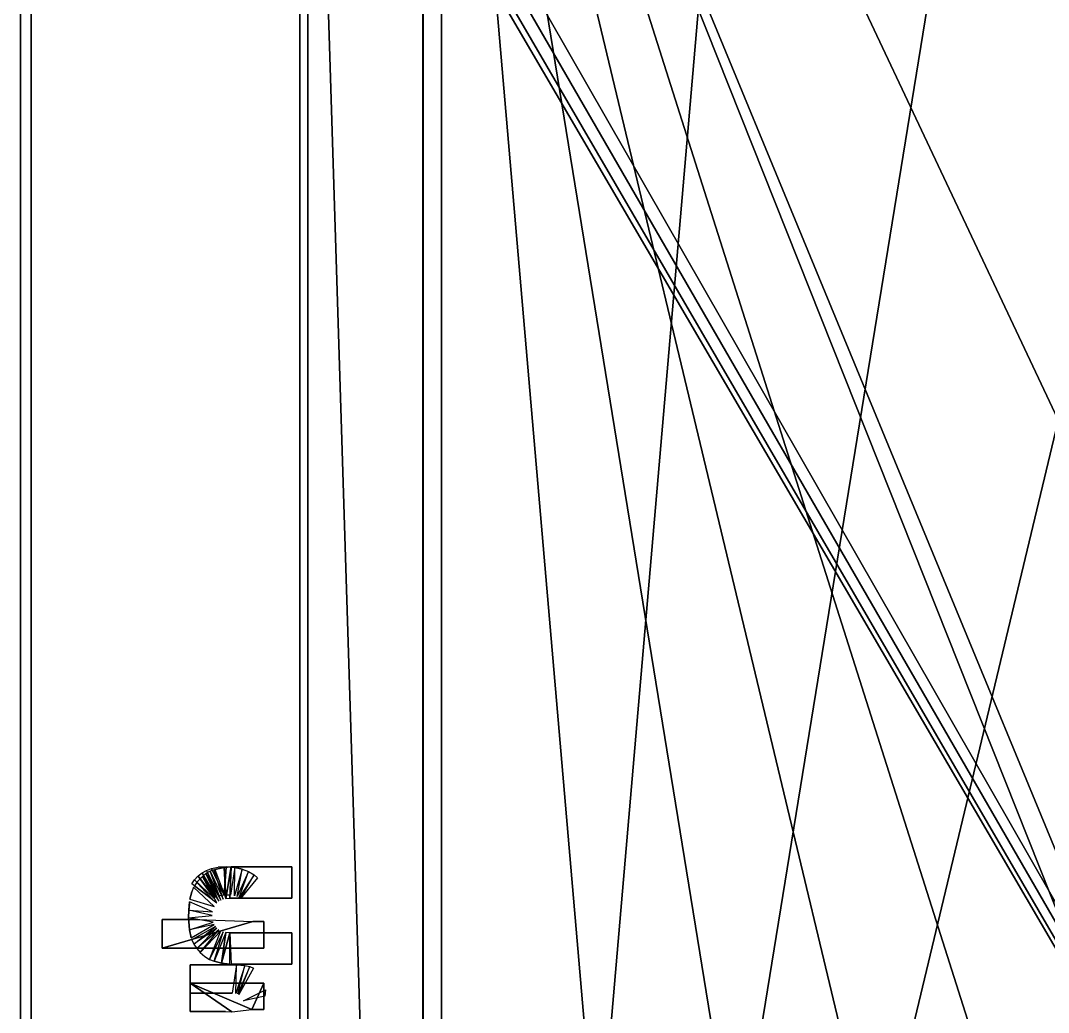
# Model space of a CAD drawing. Header units: inches. Extents: x -2 to 2474, y 1 to 287.
# Drawn here: x 166.186 to 166.619, y 181.6954 to 182.1134 of the extents above; entities that cross this region are included whole.
import ezdxf

# ---------------------------------------------------------------- set-up
doc = ezdxf.new("R2010")
doc.units = ezdxf.units.IN
doc.header["$MEASUREMENT"] = 0
doc.layers.add('DLX_LUM', color=7, linetype='Continuous', true_color=0xffd400)

msp = doc.modelspace()

# ---------------------------------------------------------------- linework, layer by layer
at = {"layer": 'DLX_LUM'}
for points in [[(166.35684, 182.50986, 0), (167.17164, 180.78209, 0)], [(167.17164, 180.78209, 0), (166.35684, 182.50986, 0)], [(166.35684, 182.50986, 0), (167.17164, 180.78209, 0)], [(167.17164, 180.78209, 0), (166.35684, 182.50986, 0)], [(166.30367, 180.74883, 0), (166.30367, 182.50213, 0)], [(166.30367, 182.50213, 0), (166.35569, 180.84189, 0)], [(166.35569, 180.84189, 0), (166.30367, 182.50213, 0)], [(166.30367, 182.50213, 0), (166.30367, 180.74883, 0)], [(166.30367, 180.74883, 0), (166.30367, 182.50213, 0)], [(166.30367, 182.50213, 0), (166.35569, 180.84189, 0)], [(166.35569, 180.84189, 0), (166.30367, 182.50213, 0)], [(166.30367, 182.50213, 0), (166.30367, 180.74883, 0)], [(166.30704, 182.49426, 0), (166.30703, 180.75669, 0)], [(166.30703, 180.75669, 0), (166.30704, 182.49426, 0)], [(166.30704, 182.49426, 0), (166.30703, 180.75669, 0)], [(166.30703, 180.75669, 0), (166.30704, 182.49426, 0)], [(166.18602, 182.48068, 0), (166.18602, 180.77027, 0)], [(166.18602, 180.77027, 0), (166.18602, 182.48068, 0)], [(166.18602, 180.77027, 0), (166.18602, 182.48068, 0)], [(166.18602, 182.48068, 0), (166.18602, 180.77027, 0)], [(166.18602, 182.48068, 0), (166.18602, 180.77027, 0)], [(166.18602, 180.77027, 0), (166.18602, 182.48068, 0)], [(166.18602, 180.77027, 0), (166.18602, 182.48068, 0)], [(166.18602, 182.48068, 0), (166.18602, 180.77027, 0)], [(166.19102, 182.47981, 0), (167.17164, 180.78209, 0)], [(167.17164, 180.78209, 0), (166.19102, 182.47981, 0)], [(166.19102, 182.47981, 0), (167.17164, 180.78209, 0)], [(167.17164, 180.78209, 0), (166.19102, 182.47981, 0)], [(167.17164, 180.78209, 0), (166.19764, 182.48305, 0)], [(166.19764, 182.48305, 0), (167.17164, 180.78209, 0)], [(167.17164, 180.78209, 0), (166.19764, 182.48305, 0)], [(166.19764, 182.48305, 0), (167.17164, 180.78209, 0)], [(167.17164, 180.78209, 0), (166.18686, 182.47371, 0)], [(166.18686, 182.47371, 0), (167.17164, 180.78209, 0)], [(167.17164, 180.78209, 0), (166.18686, 182.47371, 0)], [(166.18686, 182.47371, 0), (167.17164, 180.78209, 0)], [(166.19044, 180.77793, 0), (166.19044, 182.473, 0)], [(166.19044, 182.473, 0), (166.19044, 180.77793, 0)], [(166.19044, 182.473, 0), (166.19044, 180.77793, 0)], [(166.19044, 180.77793, 0), (166.19044, 182.473, 0)], [(166.19044, 180.77793, 0), (166.19044, 182.473, 0)], [(166.19044, 182.473, 0), (166.19044, 180.77793, 0)], [(166.19044, 182.473, 0), (166.19044, 180.77793, 0)], [(166.19044, 180.77793, 0), (166.19044, 182.473, 0)], [(166.18602, 180.78209, 0), (166.18602, 182.46884, 0)], [(166.18602, 182.46884, 0), (166.18602, 180.78209, 0)], [(166.18602, 180.78209, 0), (166.18602, 182.46884, 0)], [(166.18602, 182.46884, 0), (167.17164, 180.78209, 0)], [(167.17164, 180.78209, 0), (166.18602, 182.46884, 0)], [(166.18602, 182.46884, 0), (166.18602, 180.78209, 0)], [(166.18602, 180.78209, 0), (166.18602, 182.46884, 0)], [(166.18602, 182.46884, 0), (166.18602, 180.78209, 0)], [(166.18602, 180.78209, 0), (166.18602, 182.46884, 0)], [(166.18602, 182.46884, 0), (167.17164, 180.78209, 0)], [(167.17164, 180.78209, 0), (166.18602, 182.46884, 0)], [(166.18602, 182.46884, 0), (166.18602, 180.78209, 0)], [(166.36329, 180.85974, 0), (166.73831, 182.42584, 0)], [(166.73831, 182.42584, 0), (166.36329, 180.85974, 0)], [(166.73831, 182.42584, 0), (166.36329, 180.85974, 0)], [(166.36329, 180.85974, 0), (166.73831, 182.42584, 0)], [(166.73831, 182.42584, 0), (166.36329, 180.85974, 0)], [(166.36329, 180.85974, 0), (166.73831, 182.42584, 0)], [(166.36329, 180.85974, 0), (166.73831, 182.42584, 0)], [(166.73831, 182.42584, 0), (166.36329, 180.85974, 0)], [(166.36329, 180.85974, 0), (166.6178, 182.42579, 0)], [(166.6178, 182.42579, 0), (166.36329, 180.85974, 0)], [(166.6178, 182.42579, 0), (166.36329, 180.85974, 0)], [(166.36329, 180.85974, 0), (166.6178, 182.42579, 0)], [(166.6178, 182.42579, 0), (166.36329, 180.85974, 0)], [(166.36329, 180.85974, 0), (166.6178, 182.42579, 0)], [(166.36329, 180.85974, 0), (166.6178, 182.42579, 0)], [(166.6178, 182.42579, 0), (166.36329, 180.85974, 0)], [(166.36329, 180.85974, 0), (166.49746, 182.41945, 0)], [(166.49746, 182.41945, 0), (166.36329, 180.85974, 0)], [(166.49746, 182.41945, 0), (166.36329, 180.85974, 0)], [(166.36329, 180.85974, 0), (166.49746, 182.41945, 0)], [(166.36329, 180.85974, 0), (166.49746, 182.41945, 0)], [(166.49746, 182.41945, 0), (166.36329, 180.85974, 0)], [(166.49746, 182.41945, 0), (166.36329, 180.85974, 0)], [(166.36329, 180.85974, 0), (166.49746, 182.41945, 0)], [(166.35556, 182.4084, 0), (166.35554, 180.84301, 0)], [(166.35554, 180.84301, 0), (166.35556, 182.4084, 0)], [(166.35556, 182.4084, 0), (166.35554, 180.84301, 0)], [(166.35554, 180.84301, 0), (166.35556, 182.4084, 0)], [(166.35556, 182.4084, 0), (166.35554, 180.84301, 0)], [(166.35554, 180.84301, 0), (166.35556, 182.4084, 0)], [(166.35556, 182.4084, 0), (166.35554, 180.84301, 0)], [(166.35554, 180.84301, 0), (166.35556, 182.4084, 0)], [(166.35554, 182.40794, 0), (166.35569, 180.84189, 0)], [(166.35569, 180.84189, 0), (166.35554, 182.40794, 0)], [(166.35554, 182.40794, 0), (166.35569, 180.84189, 0)], [(166.35569, 180.84189, 0), (166.35554, 182.40794, 0)], [(166.35554, 182.40794, 0), (166.35569, 180.84189, 0)], [(166.35569, 180.84189, 0), (166.35554, 182.40794, 0)], [(166.35554, 182.40794, 0), (166.35569, 180.84189, 0)], [(166.35569, 180.84189, 0), (166.35554, 182.40794, 0)], [(166.3633, 182.39045, 0), (166.3633, 180.86221, 0)], [(166.3633, 180.86221, 0), (166.3633, 182.39045, 0)], [(166.3633, 180.86221, 0), (166.3633, 182.39045, 0)], [(166.3633, 182.39045, 0), (166.3633, 180.86221, 0)], [(166.3633, 182.39045, 0), (166.3633, 180.86221, 0)], [(166.3633, 180.86221, 0), (166.3633, 182.39045, 0)], [(166.3633, 182.39045, 0), (166.3633, 180.86221, 0)], [(166.3633, 180.86221, 0), (166.3633, 182.39045, 0)], [(166.3633, 182.39045, 0), (166.99525, 180.85974, 0)], [(166.99525, 180.85974, 0), (166.3633, 182.39045, 0)], [(166.99525, 180.85974, 0), (166.3633, 182.39045, 0)], [(166.3633, 182.39045, 0), (166.97851, 180.84301, 0)], [(166.97851, 180.84301, 0), (166.3633, 182.39045, 0)], [(166.3633, 182.39045, 0), (166.99525, 180.85974, 0)], [(166.97851, 180.84301, 0), (166.3633, 182.39045, 0)], [(166.3633, 182.39045, 0), (166.85865, 180.83056, 0)], [(166.3633, 182.39045, 0), (166.97851, 180.84301, 0)], [(166.85865, 180.83056, 0), (166.3633, 182.39045, 0)], [(166.85865, 180.83056, 0), (166.3633, 182.39045, 0)], [(166.3633, 182.39045, 0), (166.73831, 180.82435, 0)], [(166.73831, 180.82435, 0), (166.3633, 182.39045, 0)], [(166.3633, 182.39045, 0), (166.85865, 180.83056, 0)], [(166.73831, 180.82435, 0), (166.3633, 182.39045, 0)], [(166.3633, 182.39045, 0), (166.6178, 180.8244, 0)], [(166.3633, 182.39045, 0), (166.73831, 180.82435, 0)], [(166.6178, 180.8244, 0), (166.3633, 182.39045, 0)], [(166.6178, 180.8244, 0), (166.3633, 182.39045, 0)], [(166.3633, 182.39045, 0), (166.49746, 180.83073, 0)], [(166.49746, 180.83073, 0), (166.3633, 182.39045, 0)], [(166.3633, 182.39045, 0), (166.6178, 180.8244, 0)], [(166.49746, 180.83073, 0), (166.3633, 182.39045, 0)], [(166.3633, 182.39045, 0), (166.3633, 180.86221, 0)], [(166.3633, 180.86221, 0), (166.3633, 182.39045, 0)], [(166.3633, 182.39045, 0), (166.49746, 180.83073, 0)], [(166.3633, 180.86221, 0), (166.3633, 182.39045, 0)], [(166.3633, 182.39045, 0), (166.49746, 180.83073, 0)], [(166.3633, 182.39045, 0), (166.3633, 180.86221, 0)], [(166.49746, 180.83073, 0), (166.3633, 182.39045, 0)], [(166.99525, 180.85974, 0), (166.3633, 182.39045, 0)], [(166.3633, 182.39045, 0), (166.99525, 180.85974, 0)], [(166.3633, 182.39045, 0), (166.99525, 180.85974, 0)], [(166.97851, 180.84301, 0), (166.3633, 182.39045, 0)], [(166.99525, 180.85974, 0), (166.3633, 182.39045, 0)], [(166.3633, 182.39045, 0), (166.97851, 180.84301, 0)], [(166.3633, 182.39045, 0), (166.97851, 180.84301, 0)], [(166.85865, 180.83056, 0), (166.3633, 182.39045, 0)], [(166.97851, 180.84301, 0), (166.3633, 182.39045, 0)], [(166.3633, 182.39045, 0), (166.85865, 180.83056, 0)], [(166.3633, 182.39045, 0), (166.85865, 180.83056, 0)], [(166.73831, 180.82435, 0), (166.3633, 182.39045, 0)], [(166.85865, 180.83056, 0), (166.3633, 182.39045, 0)], [(166.3633, 182.39045, 0), (166.73831, 180.82435, 0)], [(166.3633, 182.39045, 0), (166.73831, 180.82435, 0)], [(166.6178, 180.8244, 0), (166.3633, 182.39045, 0)], [(166.73831, 180.82435, 0), (166.3633, 182.39045, 0)], [(166.3633, 182.39045, 0), (166.6178, 180.8244, 0)], [(166.3633, 182.39045, 0), (166.6178, 180.8244, 0)], [(166.49746, 180.83073, 0), (166.3633, 182.39045, 0)], [(166.6178, 180.8244, 0), (166.3633, 182.39045, 0)], [(166.3633, 182.39045, 0), (166.49746, 180.83073, 0)], [(166.36329, 180.85974, 0), (166.36329, 182.38798, 0)], [(166.36329, 182.38798, 0), (166.36329, 180.85974, 0)], [(166.36329, 182.38798, 0), (166.36329, 180.85974, 0)], [(166.36329, 180.85974, 0), (166.36329, 182.38798, 0)], [(166.36329, 180.85974, 0), (166.36329, 182.38798, 0)], [(166.36329, 182.38798, 0), (166.36329, 180.85974, 0)], [(166.36329, 180.85974, 0), (166.36329, 182.38798, 0)], [(166.36329, 182.38798, 0), (166.36329, 180.85974, 0)], [(166.36329, 180.85974, 0), (166.36329, 182.38798, 0)], [(166.36329, 182.38798, 0), (166.36329, 180.85974, 0)], [(166.36329, 182.38798, 0), (166.36329, 180.85974, 0)], [(166.36329, 180.85974, 0), (166.36329, 182.38798, 0)], [(166.26432, 181.75529, 0), (166.26652, 181.75605, 0)], [(166.26432, 181.75529, 0), (166.26652, 181.75605, 0)], [(166.26652, 181.75605, 0), (166.26931, 181.75659, 0)], [(166.26652, 181.75605, 0), (166.26931, 181.75659, 0)], [(166.26652, 181.75605, 0), (166.27173, 181.74487, 0)], [(166.27173, 181.74487, 0), (166.26652, 181.75605, 0)], [(166.26652, 181.75605, 0), (166.27173, 181.74487, 0)], [(166.27173, 181.74487, 0), (166.26652, 181.75605, 0)], [(166.27173, 181.75656, 0), (166.26792, 181.75569, 0)], [(166.26792, 181.75569, 0), (166.27173, 181.75656, 0)], [(166.27173, 181.75656, 0), (166.26792, 181.75569, 0)], [(166.27173, 181.75656, 0), (166.26792, 181.75569, 0)], [(166.26792, 181.75569, 0), (166.27173, 181.75656, 0)], [(166.27173, 181.75656, 0), (166.26792, 181.75569, 0)], [(166.26931, 181.75659, 0), (166.27268, 181.7568, 0)], [(166.26931, 181.75659, 0), (166.27268, 181.7568, 0)], [(166.27268, 181.7568, 0), (166.26931, 181.75659, 0)], [(166.26931, 181.75659, 0), (166.27268, 181.7568, 0)], [(166.26931, 181.75659, 0), (166.27268, 181.7568, 0)], [(166.27268, 181.7568, 0), (166.26931, 181.75659, 0)], [(166.26931, 181.75659, 0), (166.26931, 181.75659, 0)], [(166.26931, 181.75659, 0), (166.26931, 181.75659, 0)], [(166.27478, 181.75681, 0), (166.27173, 181.75656, 0)], [(166.27173, 181.75656, 0), (166.27478, 181.75681, 0)], [(166.27478, 181.75681, 0), (166.27173, 181.75656, 0)], [(166.27478, 181.75681, 0), (166.27173, 181.75656, 0)], [(166.27478, 181.75681, 0), (166.27173, 181.75656, 0)], [(166.27173, 181.75656, 0), (166.27478, 181.75681, 0)], [(166.27268, 181.7568, 0), (166.27173, 181.74487, 0)], [(166.27173, 181.74487, 0), (166.27268, 181.7568, 0)], [(166.27268, 181.7568, 0), (166.27173, 181.74487, 0)], [(166.27173, 181.74487, 0), (166.27268, 181.7568, 0)], [(166.27173, 181.75656, 0), (166.27173, 181.75656, 0)], [(166.27173, 181.75656, 0), (166.27173, 181.75656, 0)], [(166.27173, 181.75656, 0), (166.27247, 181.74349, 0)], [(166.27173, 181.75656, 0), (166.27173, 181.75656, 0)], [(166.27173, 181.75656, 0), (166.27173, 181.75656, 0)], [(166.27247, 181.74349, 0), (166.27173, 181.75656, 0)], [(166.27247, 181.74349, 0), (166.27478, 181.75681, 0)], [(166.27478, 181.75681, 0), (166.27247, 181.74349, 0)], [(166.27268, 181.7568, 0), (166.27632, 181.75655, 0)], [(166.27268, 181.7568, 0), (166.27268, 181.7568, 0)], [(166.27268, 181.7568, 0), (166.27268, 181.7568, 0)], [(166.27268, 181.7568, 0), (166.27632, 181.75655, 0)], [(166.27632, 181.75655, 0), (166.27268, 181.7568, 0)], [(166.27268, 181.7568, 0), (166.27632, 181.75655, 0)], [(166.27268, 181.7568, 0), (166.27268, 181.7568, 0)], [(166.27268, 181.7568, 0), (166.27268, 181.7568, 0)], [(166.27268, 181.7568, 0), (166.27632, 181.75655, 0)], [(166.27632, 181.75655, 0), (166.27268, 181.7568, 0)], [(166.27478, 181.75681, 0), (166.27421, 181.74361, 0)], [(166.27421, 181.74361, 0), (166.27478, 181.75681, 0)], [(166.27478, 181.75681, 0), (166.27421, 181.74361, 0)], [(166.27421, 181.74361, 0), (166.27478, 181.75681, 0)], [(166.27632, 181.75655, 0), (166.2745, 181.74487, 0)], [(166.27632, 181.75655, 0), (166.2745, 181.74487, 0)], [(166.2918, 181.75681, 0), (166.27478, 181.75681, 0)], [(166.27478, 181.75681, 0), (166.27478, 181.75681, 0)], [(166.27478, 181.75681, 0), (166.30025, 181.75681, 0)], [(166.2918, 181.75681, 0), (166.27478, 181.75681, 0)], [(166.27478, 181.75681, 0), (166.30025, 181.75681, 0)], [(166.27478, 181.75681, 0), (166.27478, 181.75681, 0)], [(166.30025, 181.75681, 0), (166.27478, 181.75681, 0)], [(166.27478, 181.75681, 0), (166.27478, 181.75681, 0)], [(166.27478, 181.75681, 0), (166.2918, 181.75681, 0)], [(166.2918, 181.75681, 0), (166.27478, 181.75681, 0)], [(166.27478, 181.75681, 0), (166.27478, 181.75681, 0)], [(166.30025, 181.75681, 0), (166.27478, 181.75681, 0)], [(166.27614, 181.74464, 0), (166.27632, 181.75655, 0)], [(166.27614, 181.74464, 0), (166.27632, 181.75655, 0)], [(166.27632, 181.75655, 0), (166.27942, 181.75586, 0)], [(166.27632, 181.75655, 0), (166.27632, 181.75655, 0)], [(166.27632, 181.75655, 0), (166.27632, 181.75655, 0)], [(166.27632, 181.75655, 0), (166.27942, 181.75586, 0)], [(166.27942, 181.75586, 0), (166.27632, 181.75655, 0)], [(166.27632, 181.75655, 0), (166.27942, 181.75586, 0)], [(166.27632, 181.75655, 0), (166.27632, 181.75655, 0)], [(166.27632, 181.75655, 0), (166.27632, 181.75655, 0)], [(166.27632, 181.75655, 0), (166.27942, 181.75586, 0)], [(166.27942, 181.75586, 0), (166.27632, 181.75655, 0)], [(166.30025, 181.75681, 0), (166.2918, 181.75681, 0)], [(166.30025, 181.75681, 0), (166.2918, 181.75681, 0)], [(166.2918, 181.75681, 0), (166.30025, 181.75681, 0)], [(166.30025, 181.75681, 0), (166.2918, 181.75681, 0)], [(166.30025, 181.75681, 0), (166.30025, 181.75681, 0)], [(166.30025, 181.75681, 0), (166.30025, 181.74361, 0)], [(166.30025, 181.74361, 0), (166.30025, 181.75681, 0)], [(166.30025, 181.75681, 0), (166.30025, 181.75681, 0)], [(166.30025, 181.74361, 0), (166.30025, 181.75681, 0)], [(166.30025, 181.75681, 0), (166.30025, 181.75681, 0)], [(166.30025, 181.75681, 0), (166.30025, 181.74361, 0)], [(166.30025, 181.74361, 0), (166.30025, 181.75681, 0)], [(166.30025, 181.75681, 0), (166.30025, 181.75681, 0)], [(166.30025, 181.74361, 0), (166.30025, 181.75681, 0)], [(166.25925, 181.7513, 0), (166.26063, 181.75285, 0)], [(166.25925, 181.7513, 0), (166.26063, 181.75285, 0)], [(166.26263, 181.75276, 0), (166.26057, 181.75066, 0)], [(166.26057, 181.75066, 0), (166.26263, 181.75276, 0)], [(166.26263, 181.75276, 0), (166.26057, 181.75066, 0)], [(166.26263, 181.75276, 0), (166.26057, 181.75066, 0)], [(166.26057, 181.75066, 0), (166.26263, 181.75276, 0)], [(166.26263, 181.75276, 0), (166.26057, 181.75066, 0)], [(166.26063, 181.75285, 0), (166.26737, 181.74352, 0)], [(166.26063, 181.75285, 0), (166.26737, 181.74352, 0)], [(166.26086, 181.75307, 0), (166.26249, 181.75432, 0)], [(166.26086, 181.75307, 0), (166.26249, 181.75432, 0)], [(166.26793, 181.7439, 0), (166.26086, 181.75307, 0)], [(166.26793, 181.7439, 0), (166.26086, 181.75307, 0)], [(166.26249, 181.75432, 0), (166.26432, 181.75529, 0)], [(166.26249, 181.75432, 0), (166.26432, 181.75529, 0)], [(166.26249, 181.75432, 0), (166.26793, 181.7439, 0)], [(166.2686, 181.74423, 0), (166.26249, 181.75432, 0)], [(166.26249, 181.75432, 0), (166.26793, 181.7439, 0)], [(166.2686, 181.74423, 0), (166.26249, 181.75432, 0)], [(166.26413, 181.75392, 0), (166.26263, 181.75276, 0)], [(166.26413, 181.75392, 0), (166.26263, 181.75276, 0)], [(166.26263, 181.75276, 0), (166.26263, 181.75276, 0)], [(166.26263, 181.75276, 0), (166.26948, 181.7423, 0)], [(166.26876, 181.74169, 0), (166.26263, 181.75276, 0)], [(166.26263, 181.75276, 0), (166.26263, 181.75276, 0)], [(166.26263, 181.75276, 0), (166.26948, 181.7423, 0)], [(166.26876, 181.74169, 0), (166.26263, 181.75276, 0)], [(166.26583, 181.75491, 0), (166.26413, 181.75392, 0)], [(166.26583, 181.75491, 0), (166.26413, 181.75392, 0)], [(166.26413, 181.75392, 0), (166.27033, 181.74281, 0)], [(166.26948, 181.7423, 0), (166.26413, 181.75392, 0)], [(166.26413, 181.75392, 0), (166.27033, 181.74281, 0)], [(166.26948, 181.7423, 0), (166.26413, 181.75392, 0)], [(166.26432, 181.75529, 0), (166.2686, 181.74423, 0)], [(166.26976, 181.74459, 0), (166.26432, 181.75529, 0)], [(166.26432, 181.75529, 0), (166.2686, 181.74423, 0)], [(166.26976, 181.74459, 0), (166.26432, 181.75529, 0)], [(166.26755, 181.75558, 0), (166.26583, 181.75491, 0)], [(166.26755, 181.75558, 0), (166.26583, 181.75491, 0)], [(166.26583, 181.75491, 0), (166.27131, 181.74321, 0)], [(166.27033, 181.74281, 0), (166.26583, 181.75491, 0)], [(166.26583, 181.75491, 0), (166.27131, 181.74321, 0)], [(166.27033, 181.74281, 0), (166.26583, 181.75491, 0)], [(166.27131, 181.74321, 0), (166.26755, 181.75558, 0)], [(166.27131, 181.74321, 0), (166.26755, 181.75558, 0)], [(166.26792, 181.75569, 0), (166.26792, 181.75569, 0)], [(166.26792, 181.75569, 0), (166.27247, 181.74349, 0)], [(166.26792, 181.75569, 0), (166.26792, 181.75569, 0)], [(166.26792, 181.75569, 0), (166.27247, 181.74349, 0)], [(166.27942, 181.75586, 0), (166.27614, 181.74464, 0)], [(166.27942, 181.75586, 0), (166.27614, 181.74464, 0)], [(166.27725, 181.74429, 0), (166.27942, 181.75586, 0)], [(166.27725, 181.74429, 0), (166.27942, 181.75586, 0)], [(166.28201, 181.75484, 0), (166.27725, 181.74429, 0)], [(166.28201, 181.75484, 0), (166.27725, 181.74429, 0)], [(166.27805, 181.74392, 0), (166.28201, 181.75484, 0)], [(166.27805, 181.74392, 0), (166.28201, 181.75484, 0)], [(166.28442, 181.75339, 0), (166.27805, 181.74392, 0)], [(166.28442, 181.75339, 0), (166.27805, 181.74392, 0)], [(166.2787, 181.74346, 0), (166.28442, 181.75339, 0)], [(166.2787, 181.74346, 0), (166.28442, 181.75339, 0)], [(166.28589, 181.75217, 0), (166.2787, 181.74346, 0)], [(166.28589, 181.75217, 0), (166.2787, 181.74346, 0)], [(166.27942, 181.75586, 0), (166.28201, 181.75484, 0)], [(166.27942, 181.75586, 0), (166.27942, 181.75586, 0)], [(166.27942, 181.75586, 0), (166.28201, 181.75484, 0)], [(166.27942, 181.75586, 0), (166.27942, 181.75586, 0)], [(166.28201, 181.75484, 0), (166.28442, 181.75339, 0)], [(166.28201, 181.75484, 0), (166.28442, 181.75339, 0)], [(166.28442, 181.75339, 0), (166.28589, 181.75217, 0)], [(166.28442, 181.75339, 0), (166.28589, 181.75217, 0)], [(166.25894, 181.74823, 0), (166.25811, 181.74627, 0)], [(166.25894, 181.74823, 0), (166.25811, 181.74627, 0)], [(166.2582, 181.74967, 0), (166.25925, 181.7513, 0)], [(166.2582, 181.74967, 0), (166.25925, 181.7513, 0)], [(166.26687, 181.74305, 0), (166.2582, 181.74967, 0)], [(166.26687, 181.74305, 0), (166.2582, 181.74967, 0)], [(166.26759, 181.74006, 0), (166.25894, 181.74823, 0)], [(166.26759, 181.74006, 0), (166.25894, 181.74823, 0)], [(166.25925, 181.7513, 0), (166.26687, 181.74305, 0)], [(166.26737, 181.74352, 0), (166.25925, 181.7513, 0)], [(166.25925, 181.7513, 0), (166.26687, 181.74305, 0)], [(166.26737, 181.74352, 0), (166.25925, 181.7513, 0)], [(166.26057, 181.75066, 0), (166.25926, 181.74881, 0)], [(166.26057, 181.75066, 0), (166.25926, 181.74881, 0)], [(166.25926, 181.74881, 0), (166.26876, 181.74169, 0)], [(166.25926, 181.74881, 0), (166.26876, 181.74169, 0)], [(166.26057, 181.75066, 0), (166.26057, 181.75066, 0)], [(166.26057, 181.75066, 0), (166.26057, 181.75066, 0)], [(166.25811, 181.74627, 0), (166.25738, 181.74321, 0)], [(166.25738, 181.74321, 0), (166.25811, 181.74627, 0)], [(166.25811, 181.74627, 0), (166.25738, 181.74321, 0)], [(166.25811, 181.74627, 0), (166.25738, 181.74321, 0)], [(166.25738, 181.74321, 0), (166.25811, 181.74627, 0)], [(166.25811, 181.74627, 0), (166.25738, 181.74321, 0)], [(166.25738, 181.74321, 0), (166.25738, 181.74321, 0)], [(166.25738, 181.74321, 0), (166.26759, 181.74006, 0)], [(166.25738, 181.74321, 0), (166.25738, 181.74321, 0)], [(166.25738, 181.74321, 0), (166.26759, 181.74006, 0)], [(166.25811, 181.74627, 0), (166.25811, 181.74627, 0)], [(166.25811, 181.74627, 0), (166.25811, 181.74627, 0)], [(166.27173, 181.74487, 0), (166.26976, 181.74459, 0)], [(166.27173, 181.74487, 0), (166.26976, 181.74459, 0)], [(166.2745, 181.74487, 0), (166.27173, 181.74487, 0)], [(166.2745, 181.74487, 0), (166.27173, 181.74487, 0)], [(166.27247, 181.74349, 0), (166.27421, 181.74361, 0)], [(166.27247, 181.74349, 0), (166.27421, 181.74361, 0)], [(166.30025, 181.74361, 0), (166.27421, 181.74361, 0)], [(166.27421, 181.74361, 0), (166.27421, 181.74361, 0)], [(166.27421, 181.74361, 0), (166.2918, 181.74361, 0)], [(166.30025, 181.74361, 0), (166.27421, 181.74361, 0)], [(166.27421, 181.74361, 0), (166.2918, 181.74361, 0)], [(166.27421, 181.74361, 0), (166.30025, 181.74361, 0)], [(166.27421, 181.74361, 0), (166.27421, 181.74361, 0)], [(166.27421, 181.74361, 0), (166.30025, 181.74361, 0)], [(166.30025, 181.74361, 0), (166.27421, 181.74361, 0)], [(166.27421, 181.74361, 0), (166.30025, 181.74361, 0)], [(166.2918, 181.74361, 0), (166.30025, 181.74361, 0)], [(166.2918, 181.74361, 0), (166.30025, 181.74361, 0)], [(166.30025, 181.74361, 0), (166.2918, 181.74361, 0)], [(166.2918, 181.74361, 0), (166.30025, 181.74361, 0)], [(166.30025, 181.74361, 0), (166.30025, 181.74361, 0)], [(166.30025, 181.74361, 0), (166.30025, 181.74361, 0)], [(166.30025, 181.74361, 0), (166.30025, 181.74361, 0)], [(166.30025, 181.74361, 0), (166.30025, 181.74361, 0)], [(166.25688, 181.7385, 0), (166.25721, 181.74205, 0)], [(166.25721, 181.74205, 0), (166.25688, 181.7385, 0)], [(166.25688, 181.7385, 0), (166.25721, 181.74205, 0)], [(166.25721, 181.74205, 0), (166.25688, 181.7385, 0)], [(166.25712, 181.74103, 0), (166.25688, 181.7385, 0)], [(166.25712, 181.74103, 0), (166.25688, 181.7385, 0)], [(166.25721, 181.74205, 0), (166.25712, 181.74103, 0)], [(166.25721, 181.74205, 0), (166.25712, 181.74103, 0)], [(166.2669, 181.73786, 0), (166.25721, 181.74205, 0)], [(166.2669, 181.73786, 0), (166.25721, 181.74205, 0)], [(166.24569, 181.72257, 0), (166.24569, 181.7346, 0)], [(166.24569, 181.7346, 0), (166.2605, 181.7346, 0)], [(166.24569, 181.7346, 0), (166.24569, 181.7346, 0)], [(166.24569, 181.7346, 0), (166.24569, 181.72257, 0)], [(166.24569, 181.72257, 0), (166.24569, 181.7346, 0)], [(166.2605, 181.7346, 0), (166.24569, 181.7346, 0)], [(166.24569, 181.7346, 0), (166.25715, 181.7346, 0)], [(166.24569, 181.7346, 0), (166.24569, 181.7346, 0)], [(166.24569, 181.7346, 0), (166.25715, 181.7346, 0)], [(166.2605, 181.7346, 0), (166.24569, 181.7346, 0)], [(166.24569, 181.72257, 0), (166.24569, 181.7346, 0)], [(166.24569, 181.7346, 0), (166.2605, 181.7346, 0)], [(166.24569, 181.7346, 0), (166.24569, 181.7346, 0)], [(166.24569, 181.7346, 0), (166.24569, 181.72257, 0)], [(166.24569, 181.72257, 0), (166.24569, 181.7346, 0)], [(166.25715, 181.7346, 0), (166.24569, 181.7346, 0)], [(166.24569, 181.7346, 0), (166.24569, 181.7346, 0)], [(166.24569, 181.7346, 0), (166.25715, 181.7346, 0)], [(166.25677, 181.73524, 0), (166.25688, 181.7385, 0)], [(166.25688, 181.7385, 0), (166.25677, 181.73524, 0)], [(166.25688, 181.7385, 0), (166.25677, 181.73524, 0)], [(166.25677, 181.73524, 0), (166.25688, 181.7385, 0)], [(166.25688, 181.7385, 0), (166.25677, 181.73524, 0)], [(166.25688, 181.7385, 0), (166.25677, 181.73524, 0)], [(166.25677, 181.73524, 0), (166.26679, 181.7363, 0)], [(166.25677, 181.73524, 0), (166.26679, 181.7363, 0)], [(166.25677, 181.73524, 0), (166.25677, 181.73524, 0)], [(166.25677, 181.73524, 0), (166.25677, 181.73524, 0)], [(166.25677, 181.73524, 0), (166.25712, 181.73037, 0)], [(166.25713, 181.73022, 0), (166.25677, 181.73524, 0)], [(166.26719, 181.73351, 0), (166.25677, 181.73524, 0)], [(166.25677, 181.73524, 0), (166.25713, 181.73022, 0)], [(166.25677, 181.73524, 0), (166.25677, 181.73524, 0)], [(166.25677, 181.73524, 0), (166.25677, 181.73524, 0)], [(166.25677, 181.73524, 0), (166.25712, 181.73037, 0)], [(166.25713, 181.73022, 0), (166.25677, 181.73524, 0)], [(166.26719, 181.73351, 0), (166.25677, 181.73524, 0)], [(166.25677, 181.73524, 0), (166.25713, 181.73022, 0)], [(166.25688, 181.7385, 0), (166.25688, 181.7385, 0)], [(166.25688, 181.7385, 0), (166.2669, 181.73786, 0)], [(166.26679, 181.7363, 0), (166.25688, 181.7385, 0)], [(166.25688, 181.7385, 0), (166.25688, 181.7385, 0)], [(166.25688, 181.7385, 0), (166.2669, 181.73786, 0)], [(166.26679, 181.7363, 0), (166.25688, 181.7385, 0)], [(166.25715, 181.7346, 0), (166.2605, 181.7346, 0)], [(166.25715, 181.7346, 0), (166.2605, 181.7346, 0)], [(166.2605, 181.7346, 0), (166.25715, 181.7346, 0)], [(166.25715, 181.7346, 0), (166.2605, 181.7346, 0)], [(166.2605, 181.7346, 0), (166.28391, 181.73372, 0)], [(166.2605, 181.7346, 0), (166.2605, 181.7346, 0)], [(166.2605, 181.7346, 0), (166.28391, 181.73372, 0)], [(166.2605, 181.7346, 0), (166.2605, 181.7346, 0)], [(166.24569, 181.72257, 0), (166.28391, 181.73372, 0)], [(166.28391, 181.73372, 0), (166.24569, 181.72257, 0)], [(166.24569, 181.72257, 0), (166.28391, 181.73372, 0)], [(166.28391, 181.73372, 0), (166.24569, 181.72257, 0)], [(166.25712, 181.73037, 0), (166.25713, 181.73022, 0)], [(166.25712, 181.73037, 0), (166.25713, 181.73022, 0)], [(166.25713, 181.73022, 0), (166.26719, 181.73351, 0)], [(166.25713, 181.73022, 0), (166.26719, 181.73351, 0)], [(166.26758, 181.73253, 0), (166.25713, 181.73022, 0)], [(166.26758, 181.73253, 0), (166.25713, 181.73022, 0)], [(166.25713, 181.73022, 0), (166.25713, 181.73022, 0)], [(166.25713, 181.73022, 0), (166.25791, 181.72682, 0)], [(166.25791, 181.72682, 0), (166.25713, 181.73022, 0)], [(166.25713, 181.73022, 0), (166.25791, 181.72682, 0)], [(166.25713, 181.73022, 0), (166.25713, 181.73022, 0)], [(166.25713, 181.73022, 0), (166.25791, 181.72682, 0)], [(166.25791, 181.72682, 0), (166.25713, 181.73022, 0)], [(166.25713, 181.73022, 0), (166.25791, 181.72682, 0)], [(166.25791, 181.72682, 0), (166.26758, 181.73253, 0)], [(166.25791, 181.72682, 0), (166.26758, 181.73253, 0)], [(166.26811, 181.73166, 0), (166.2582, 181.72599, 0)], [(166.26811, 181.73166, 0), (166.2582, 181.72599, 0)], [(166.25906, 181.72414, 0), (166.26811, 181.73166, 0)], [(166.25906, 181.72414, 0), (166.26811, 181.73166, 0)], [(166.26873, 181.73092, 0), (166.25906, 181.72414, 0)], [(166.26873, 181.73092, 0), (166.25906, 181.72414, 0)], [(166.26028, 181.72234, 0), (166.26873, 181.73092, 0)], [(166.26028, 181.72234, 0), (166.26873, 181.73092, 0)], [(166.26949, 181.73029, 0), (166.26028, 181.72234, 0)], [(166.26949, 181.73029, 0), (166.26028, 181.72234, 0)], [(166.26174, 181.72068, 0), (166.26949, 181.73029, 0)], [(166.26174, 181.72068, 0), (166.26949, 181.73029, 0)], [(166.28391, 181.73372, 0), (166.28848, 181.73372, 0)], [(166.28848, 181.73372, 0), (166.28391, 181.73372, 0)], [(166.28391, 181.73372, 0), (166.28391, 181.73372, 0)], [(166.28391, 181.73372, 0), (166.28848, 181.73372, 0)], [(166.28391, 181.73372, 0), (166.28848, 181.73372, 0)], [(166.28848, 181.73372, 0), (166.28391, 181.73372, 0)], [(166.28391, 181.73372, 0), (166.28391, 181.73372, 0)], [(166.28391, 181.73372, 0), (166.28848, 181.73372, 0)], [(166.28848, 181.73372, 0), (166.28848, 181.72257, 0)], [(166.28848, 181.73372, 0), (166.28848, 181.73372, 0)], [(166.28848, 181.72257, 0), (166.28848, 181.73372, 0)], [(166.28848, 181.73372, 0), (166.28848, 181.73372, 0)], [(166.28848, 181.73372, 0), (166.28848, 181.72257, 0)], [(166.28848, 181.73372, 0), (166.28848, 181.72257, 0)], [(166.28848, 181.73372, 0), (166.28848, 181.73372, 0)], [(166.28848, 181.72257, 0), (166.28848, 181.73372, 0)], [(166.28848, 181.73372, 0), (166.28848, 181.73372, 0)], [(166.28848, 181.73372, 0), (166.28848, 181.72257, 0)], [(166.25791, 181.72682, 0), (166.25791, 181.72682, 0)], [(166.25791, 181.72682, 0), (166.25791, 181.72682, 0)], [(166.2582, 181.72599, 0), (166.25906, 181.72414, 0)], [(166.2582, 181.72599, 0), (166.25906, 181.72414, 0)], [(166.27032, 181.72979, 0), (166.26174, 181.72068, 0)], [(166.27032, 181.72979, 0), (166.26174, 181.72068, 0)], [(166.26568, 181.7178, 0), (166.27032, 181.72979, 0)], [(166.26568, 181.7178, 0), (166.27032, 181.72979, 0)], [(166.27131, 181.72939, 0), (166.26568, 181.7178, 0)], [(166.27131, 181.72939, 0), (166.26568, 181.7178, 0)], [(166.26762, 181.71699, 0), (166.27131, 181.72939, 0)], [(166.26762, 181.71699, 0), (166.27131, 181.72939, 0)], [(166.27255, 181.7291, 0), (166.26762, 181.71699, 0)], [(166.27255, 181.7291, 0), (166.26762, 181.71699, 0)], [(166.27255, 181.7291, 0), (166.27069, 181.71616, 0)], [(166.27069, 181.71616, 0), (166.27255, 181.7291, 0)], [(166.27069, 181.71616, 0), (166.27421, 181.72897, 0)], [(166.27421, 181.72897, 0), (166.27069, 181.71616, 0)], [(166.27421, 181.72897, 0), (166.27255, 181.7291, 0)], [(166.27421, 181.72897, 0), (166.27255, 181.7291, 0)], [(166.27414, 181.7158, 0), (166.27421, 181.72897, 0)], [(166.27414, 181.7158, 0), (166.27421, 181.72897, 0)], [(166.2918, 181.72897, 0), (166.27421, 181.72897, 0)], [(166.27421, 181.72897, 0), (166.27421, 181.72897, 0)], [(166.27421, 181.72897, 0), (166.30025, 181.72897, 0)], [(166.2918, 181.72897, 0), (166.27421, 181.72897, 0)], [(166.27421, 181.72897, 0), (166.30025, 181.72897, 0)], [(166.30025, 181.72897, 0), (166.27421, 181.72897, 0)], [(166.27421, 181.72897, 0), (166.27478, 181.71579, 0)], [(166.27421, 181.72897, 0), (166.27421, 181.72897, 0)], [(166.27421, 181.72897, 0), (166.2918, 181.72897, 0)], [(166.2918, 181.72897, 0), (166.27421, 181.72897, 0)], [(166.30025, 181.72897, 0), (166.27421, 181.72897, 0)], [(166.27421, 181.72897, 0), (166.27478, 181.71579, 0)], [(166.30025, 181.72897, 0), (166.2918, 181.72897, 0)], [(166.30025, 181.72897, 0), (166.2918, 181.72897, 0)], [(166.2918, 181.72897, 0), (166.30025, 181.72897, 0)], [(166.30025, 181.72897, 0), (166.2918, 181.72897, 0)], [(166.30025, 181.71579, 0), (166.30025, 181.72897, 0)], [(166.30025, 181.72897, 0), (166.30025, 181.72897, 0)], [(166.30025, 181.72897, 0), (166.30025, 181.71579, 0)], [(166.30025, 181.72897, 0), (166.30025, 181.72897, 0)], [(166.30025, 181.71579, 0), (166.30025, 181.72897, 0)], [(166.30025, 181.72897, 0), (166.30025, 181.71579, 0)], [(166.30025, 181.71579, 0), (166.30025, 181.72897, 0)], [(166.30025, 181.72897, 0), (166.30025, 181.72897, 0)], [(166.30025, 181.71579, 0), (166.30025, 181.72897, 0)], [(166.28848, 181.72257, 0), (166.24569, 181.72257, 0)], [(166.24569, 181.72257, 0), (166.28848, 181.72257, 0)], [(166.25715, 181.72257, 0), (166.24569, 181.72257, 0)], [(166.25715, 181.72257, 0), (166.24569, 181.72257, 0)], [(166.24569, 181.72257, 0), (166.24569, 181.72257, 0)], [(166.24569, 181.72257, 0), (166.28848, 181.72257, 0)], [(166.24569, 181.72257, 0), (166.24569, 181.72257, 0)], [(166.28848, 181.72257, 0), (166.24569, 181.72257, 0)], [(166.28848, 181.72257, 0), (166.24569, 181.72257, 0)], [(166.24569, 181.72257, 0), (166.28848, 181.72257, 0)], [(166.24569, 181.72257, 0), (166.25715, 181.72257, 0)], [(166.25715, 181.72257, 0), (166.24569, 181.72257, 0)], [(166.24569, 181.72257, 0), (166.24569, 181.72257, 0)], [(166.24569, 181.72257, 0), (166.24569, 181.72257, 0)], [(166.28848, 181.72257, 0), (166.25715, 181.72257, 0)], [(166.28848, 181.72257, 0), (166.25715, 181.72257, 0)], [(166.25906, 181.72414, 0), (166.26028, 181.72234, 0)], [(166.25906, 181.72414, 0), (166.26028, 181.72234, 0)], [(166.26028, 181.72234, 0), (166.26174, 181.72068, 0)], [(166.26028, 181.72234, 0), (166.26174, 181.72068, 0)], [(166.28848, 181.72257, 0), (166.28848, 181.72257, 0)], [(166.28848, 181.72257, 0), (166.28848, 181.72257, 0)], [(166.28848, 181.72257, 0), (166.28848, 181.72257, 0)], [(166.28848, 181.72257, 0), (166.28848, 181.72257, 0)], [(166.26174, 181.72068, 0), (166.26366, 181.71904, 0)], [(166.26174, 181.72068, 0), (166.26366, 181.71904, 0)], [(166.26366, 181.71904, 0), (166.26568, 181.7178, 0)], [(166.26366, 181.71904, 0), (166.26568, 181.7178, 0)], [(166.26568, 181.7178, 0), (166.26762, 181.71699, 0)], [(166.26568, 181.7178, 0), (166.26762, 181.71699, 0)], [(166.26762, 181.71699, 0), (166.26762, 181.71699, 0)], [(166.26762, 181.71699, 0), (166.27069, 181.71616, 0)], [(166.27069, 181.71616, 0), (166.26762, 181.71699, 0)], [(166.26762, 181.71699, 0), (166.27069, 181.71616, 0)], [(166.26762, 181.71699, 0), (166.26762, 181.71699, 0)], [(166.26762, 181.71699, 0), (166.27069, 181.71616, 0)], [(166.27069, 181.71616, 0), (166.26762, 181.71699, 0)], [(166.26762, 181.71699, 0), (166.27069, 181.71616, 0)], [(166.2575, 181.71551, 0), (166.2575, 181.71551, 0)], [(166.2575, 181.71551, 0), (166.2575, 181.70355, 0)], [(166.2575, 181.70355, 0), (166.2575, 181.71551, 0)], [(166.27695, 181.71551, 0), (166.2575, 181.71551, 0)], [(166.2575, 181.71551, 0), (166.2575, 181.71551, 0)], [(166.2575, 181.71551, 0), (166.27695, 181.71551, 0)], [(166.2575, 181.70355, 0), (166.2575, 181.71551, 0)], [(166.2575, 181.71551, 0), (166.27695, 181.71551, 0)], [(166.2575, 181.71551, 0), (166.2575, 181.71551, 0)], [(166.2575, 181.71551, 0), (166.2575, 181.70355, 0)], [(166.2575, 181.70355, 0), (166.2575, 181.71551, 0)], [(166.27695, 181.71551, 0), (166.2575, 181.71551, 0)], [(166.2575, 181.71551, 0), (166.2575, 181.71551, 0)], [(166.2575, 181.71551, 0), (166.27695, 181.71551, 0)], [(166.2575, 181.70355, 0), (166.2575, 181.71551, 0)], [(166.2575, 181.71551, 0), (166.27695, 181.71551, 0)], [(166.27069, 181.71616, 0), (166.27069, 181.71616, 0)], [(166.27069, 181.71616, 0), (166.27069, 181.71616, 0)], [(166.27069, 181.71616, 0), (166.27414, 181.7158, 0)], [(166.27414, 181.7158, 0), (166.27069, 181.71616, 0)], [(166.27069, 181.71616, 0), (166.27414, 181.7158, 0)], [(166.27069, 181.71616, 0), (166.27069, 181.71616, 0)], [(166.27069, 181.71616, 0), (166.27069, 181.71616, 0)], [(166.27069, 181.71616, 0), (166.27414, 181.7158, 0)], [(166.27414, 181.7158, 0), (166.27069, 181.71616, 0)], [(166.27069, 181.71616, 0), (166.27414, 181.7158, 0)], [(166.27414, 181.7158, 0), (166.27414, 181.7158, 0)], [(166.27414, 181.7158, 0), (166.27414, 181.7158, 0)], [(166.30025, 181.71579, 0), (166.27478, 181.71579, 0)], [(166.27478, 181.71579, 0), (166.27478, 181.71579, 0)], [(166.27478, 181.71579, 0), (166.2918, 181.71579, 0)], [(166.30025, 181.71579, 0), (166.27478, 181.71579, 0)], [(166.27478, 181.71579, 0), (166.2918, 181.71579, 0)], [(166.27478, 181.71579, 0), (166.30025, 181.71579, 0)], [(166.27478, 181.71579, 0), (166.27478, 181.71579, 0)], [(166.27478, 181.71579, 0), (166.30025, 181.71579, 0)], [(166.30025, 181.71579, 0), (166.27478, 181.71579, 0)], [(166.27478, 181.71579, 0), (166.30025, 181.71579, 0)], [(166.27695, 181.71551, 0), (166.27519, 181.70355, 0)], [(166.27695, 181.71551, 0), (166.27519, 181.70355, 0)], [(166.27676, 181.70342, 0), (166.27695, 181.71551, 0)], [(166.27676, 181.70342, 0), (166.27695, 181.71551, 0)], [(166.28044, 181.71525, 0), (166.27676, 181.70342, 0)], [(166.28044, 181.71525, 0), (166.27676, 181.70342, 0)], [(166.27695, 181.71551, 0), (166.27695, 181.71551, 0)], [(166.27695, 181.71551, 0), (166.27695, 181.71551, 0)], [(166.27695, 181.71551, 0), (166.28044, 181.71525, 0)], [(166.28044, 181.71525, 0), (166.27695, 181.71551, 0)], [(166.27695, 181.71551, 0), (166.28044, 181.71525, 0)], [(166.27695, 181.71551, 0), (166.27695, 181.71551, 0)], [(166.27695, 181.71551, 0), (166.27695, 181.71551, 0)], [(166.27695, 181.71551, 0), (166.28044, 181.71525, 0)], [(166.28044, 181.71525, 0), (166.27695, 181.71551, 0)], [(166.27695, 181.71551, 0), (166.28044, 181.71525, 0)], [(166.27749, 181.70321, 0), (166.28044, 181.71525, 0)], [(166.27749, 181.70321, 0), (166.28044, 181.71525, 0)], [(166.28259, 181.71476, 0), (166.27749, 181.70321, 0)], [(166.28259, 181.71476, 0), (166.27749, 181.70321, 0)], [(166.27793, 181.703, 0), (166.28259, 181.71476, 0)], [(166.27793, 181.703, 0), (166.28259, 181.71476, 0)], [(166.28414, 181.71414, 0), (166.27793, 181.703, 0)], [(166.28414, 181.71414, 0), (166.27793, 181.703, 0)], [(166.28044, 181.71525, 0), (166.28044, 181.71525, 0)], [(166.28044, 181.71525, 0), (166.28259, 181.71476, 0)], [(166.28044, 181.71525, 0), (166.28044, 181.71525, 0)], [(166.28044, 181.71525, 0), (166.28259, 181.71476, 0)], [(166.28259, 181.71476, 0), (166.28414, 181.71414, 0)], [(166.28259, 181.71476, 0), (166.28414, 181.71414, 0)], [(166.2918, 181.71579, 0), (166.30025, 181.71579, 0)], [(166.2918, 181.71579, 0), (166.30025, 181.71579, 0)], [(166.30025, 181.71579, 0), (166.2918, 181.71579, 0)], [(166.2918, 181.71579, 0), (166.30025, 181.71579, 0)], [(166.30025, 181.71579, 0), (166.30025, 181.71579, 0)], [(166.30025, 181.71579, 0), (166.30025, 181.71579, 0)], [(166.30025, 181.71579, 0), (166.30025, 181.71579, 0)], [(166.30025, 181.71579, 0), (166.30025, 181.71579, 0)], [(166.25747, 181.70777, 0), (166.25747, 181.70777, 0)], [(166.25747, 181.70777, 0), (166.28845, 181.70777, 0)], [(166.28845, 181.70777, 0), (166.25747, 181.70777, 0)], [(166.25747, 181.6959, 0), (166.25747, 181.70777, 0)], [(166.25747, 181.70777, 0), (166.25747, 181.70777, 0)], [(166.25747, 181.70777, 0), (166.25747, 181.6959, 0)], [(166.28845, 181.70777, 0), (166.25747, 181.70777, 0)], [(166.25747, 181.70777, 0), (166.28339, 181.69671, 0)], [(166.25747, 181.70777, 0), (166.25747, 181.6959, 0)], [(166.27508, 181.69572, 0), (166.25747, 181.70777, 0)], [(166.25747, 181.70777, 0), (166.27508, 181.69572, 0)], [(166.28845, 181.70777, 0), (166.25747, 181.70777, 0)], [(166.25747, 181.70777, 0), (166.25747, 181.70777, 0)], [(166.25747, 181.70777, 0), (166.28845, 181.70777, 0)], [(166.28845, 181.70777, 0), (166.25747, 181.70777, 0)], [(166.25747, 181.6959, 0), (166.25747, 181.70777, 0)], [(166.25747, 181.70777, 0), (166.25747, 181.70777, 0)], [(166.25747, 181.70777, 0), (166.25747, 181.6959, 0)], [(166.25747, 181.70777, 0), (166.25747, 181.6959, 0)], [(166.27508, 181.69572, 0), (166.25747, 181.70777, 0)], [(166.25747, 181.70777, 0), (166.27508, 181.69572, 0)], [(166.28339, 181.69671, 0), (166.25747, 181.70777, 0)], [(166.27988, 181.70036, 0), (166.28918, 181.70492, 0)], [(166.27988, 181.70036, 0), (166.28918, 181.70492, 0)], [(166.28339, 181.69671, 0), (166.28845, 181.70777, 0)], [(166.28845, 181.70777, 0), (166.28339, 181.69671, 0)], [(166.28845, 181.70777, 0), (166.28845, 181.70777, 0)], [(166.28845, 181.70777, 0), (166.28845, 181.70777, 0)], [(166.28845, 181.70777, 0), (166.28845, 181.69671, 0)], [(166.28845, 181.69671, 0), (166.28845, 181.70777, 0)], [(166.28845, 181.69671, 0), (166.28845, 181.70777, 0)], [(166.28845, 181.70777, 0), (166.28845, 181.70777, 0)], [(166.28845, 181.70777, 0), (166.28845, 181.70777, 0)], [(166.28845, 181.70777, 0), (166.28845, 181.69671, 0)], [(166.28845, 181.69671, 0), (166.28845, 181.70777, 0)], [(166.28845, 181.69671, 0), (166.28845, 181.70777, 0)], [(166.28918, 181.70492, 0), (166.28899, 181.70228, 0)], [(166.28918, 181.70492, 0), (166.28899, 181.70228, 0)], [(166.2575, 181.70355, 0), (166.2575, 181.70355, 0)], [(166.2575, 181.70355, 0), (166.27519, 181.70355, 0)], [(166.27519, 181.70355, 0), (166.2575, 181.70355, 0)], [(166.2575, 181.70355, 0), (166.2575, 181.70355, 0)], [(166.27519, 181.70355, 0), (166.2575, 181.70355, 0)], [(166.2575, 181.70355, 0), (166.2575, 181.70355, 0)], [(166.2575, 181.70355, 0), (166.27519, 181.70355, 0)], [(166.27519, 181.70355, 0), (166.2575, 181.70355, 0)], [(166.2575, 181.70355, 0), (166.2575, 181.70355, 0)], [(166.27519, 181.70355, 0), (166.2575, 181.70355, 0)], [(166.27519, 181.70355, 0), (166.27519, 181.70355, 0)], [(166.27519, 181.70355, 0), (166.27519, 181.70355, 0)], [(166.28899, 181.70228, 0), (166.27988, 181.70036, 0)], [(166.28899, 181.70228, 0), (166.27988, 181.70036, 0)], [(166.25747, 181.6959, 0), (166.25747, 181.6959, 0)], [(166.27233, 181.6959, 0), (166.25747, 181.6959, 0)], [(166.25747, 181.6959, 0), (166.25747, 181.6959, 0)], [(166.25747, 181.6959, 0), (166.27233, 181.6959, 0)], [(166.25747, 181.6959, 0), (166.27233, 181.6959, 0)], [(166.25747, 181.6959, 0), (166.25747, 181.6959, 0)], [(166.27233, 181.6959, 0), (166.25747, 181.6959, 0)], [(166.25747, 181.6959, 0), (166.25747, 181.6959, 0)], [(166.25747, 181.6959, 0), (166.27233, 181.6959, 0)], [(166.25747, 181.6959, 0), (166.27233, 181.6959, 0)], [(166.27233, 181.6959, 0), (166.27233, 181.6959, 0)], [(166.27233, 181.6959, 0), (166.27508, 181.69572, 0)], [(166.27233, 181.6959, 0), (166.27233, 181.6959, 0)], [(166.27233, 181.6959, 0), (166.27508, 181.69572, 0)], [(166.27508, 181.69572, 0), (166.28339, 181.69671, 0)], [(166.27508, 181.69572, 0), (166.28339, 181.69671, 0)], [(166.28845, 181.69671, 0), (166.28339, 181.69671, 0)], [(166.28339, 181.69671, 0), (166.28339, 181.69671, 0)], [(166.28339, 181.69671, 0), (166.28845, 181.69671, 0)], [(166.28339, 181.69671, 0), (166.28845, 181.69671, 0)], [(166.28845, 181.69671, 0), (166.28339, 181.69671, 0)], [(166.28339, 181.69671, 0), (166.28339, 181.69671, 0)], [(166.28339, 181.69671, 0), (166.28845, 181.69671, 0)], [(166.28339, 181.69671, 0), (166.28845, 181.69671, 0)], [(166.28845, 181.69671, 0), (166.28845, 181.69671, 0)], [(166.28845, 181.69671, 0), (166.28845, 181.69671, 0)], [(166.28845, 181.69671, 0), (166.28845, 181.69671, 0)], [(166.28845, 181.69671, 0), (166.28845, 181.69671, 0)]]:
    msp.add_polyline3d(points, dxfattribs=at)

doc.saveas('drawing.dxf')
